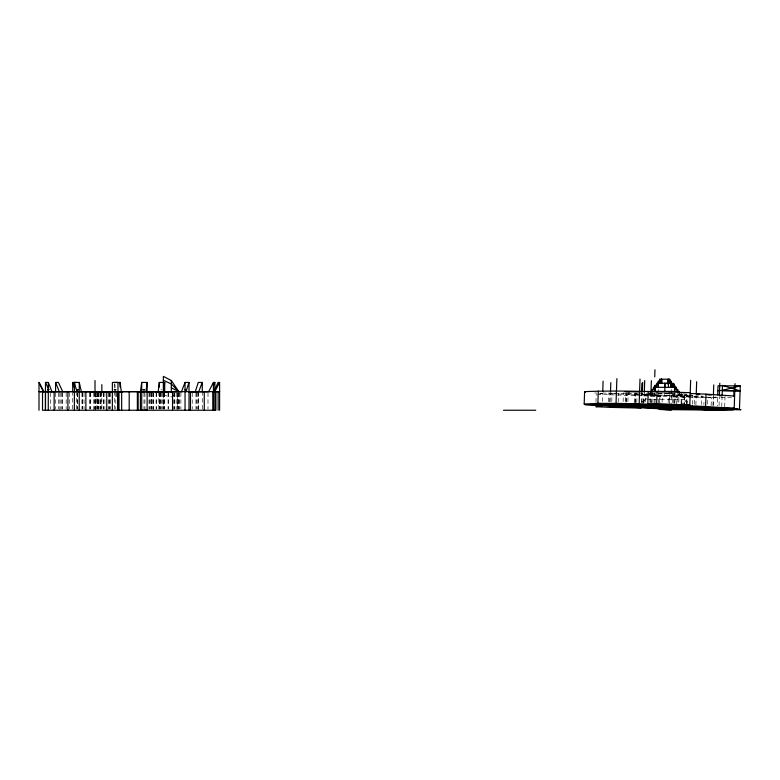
<?xml version="1.0" encoding="UTF-8"?>
<svg xmlns="http://www.w3.org/2000/svg" width="780" height="780" viewBox="0 0 780 780"><rect width="100%" height="100%" fill="white"/><g stroke="black" fill="none" stroke-linecap="round" stroke-linejoin="round"><path stroke-width="0.58" stroke-dasharray="3.9 2.92" d="M72.696 409.071L72.696 392.808M76.664 409.081L76.664 392.808M114.611 409.071L114.621 392.798M114.621 388.196L114.621 382.444M198.296 409.071L198.296 392.808M202.274 409.081L202.274 392.808M595.969 402.217L596.242 394.339M602.404 401.466L602.677 393.588L594.652 392.954M608.595 401.71L608.907 392.72M609.56 401.934L609.862 392.944L657.238 395.558M610.155 401.739L610.467 392.74M611.764 401.524L612.037 393.656L602.872 392.954M618.228 402.236L618.54 393.237M623.093 401.68L623.405 392.681M625.365 401.271L625.638 393.403L626.282 393.208L625.969 402.207M626.613 402.012L626.925 393.013M627.9 401.632L628.202 392.632M634.471 402.665L634.774 393.666L635.807 393.042L654.781 393.315M635.096 402.48L635.408 393.49M635.466 403.172L635.807 393.042M636.782 402.48L637.045 394.612M641.238 402.47L641.55 393.471M642.008 402.392L642.33 392.964M643.656 402.441L643.919 394.563L625.638 393.403M643.948 402.948L644.309 392.35M649.925 402.334L650.227 393.334M650.608 403.065L650.968 392.467M651.963 402.733L652.314 392.613M654.01 403.133L654.352 393.013L684.44 394.29L684.138 403.289M659.383 402.412L659.607 395.665M662.113 402.188L662.308 396.562L649.574 396.055M668.167 402.519L668.401 395.772L698.724 395.879M669.64 402.295L670.02 391.053M672.555 402.597L672.838 394.348M673.618 403.075L673.93 394.075M674.914 402.704L675.1 397.078L656.224 395.957M676.611 404.45L676.962 394.329M678.805 402.353L679.117 393.364M681.74 403.299L682.042 394.3M686.644 403.679L686.907 395.811L681.428 393.734M686.77 403.64L687.082 394.641L658.359 393.432M692.435 404.342L692.737 395.343L689.344 394.924M694.249 404.098L694.512 396.22M695.877 405.034L696.179 396.035M701.571 404.606L701.883 395.616M703.872 404.615L703.95 402.363M707.489 404.245L707.684 398.619M711.116 405.707L711.389 397.839L705.364 397.332M713.047 405.181L713.32 397.303L717.639 396.932L717.337 405.922M713.115 406.068L713.456 395.947L715.777 396.016M719.033 405.707L719.335 396.708M721.754 406.663L722.095 396.542M724.717 406.868L725.039 396.289M650.198 391.414L650.198 393.452L648.57 395.479L682.754 395.479L682.754 397.517L684.392 397.517L684.392 403.63M171.317 397.049L176.953 393.003M95.004 397.049L101.839 395.119M599.459 393.968L602.677 393.588M686.907 395.811L690.407 395.538M731.552 397.517L707.762 397.761M160.934 389.785L161.86 389.785M648.57 393.452L650.198 393.452M643.675 401.593L642.057 401.593L642.057 403.63L646.942 397.517L645.313 397.517L645.304 403.63M681.008 403.63L687.648 403.63L687.648 401.593L686.02 401.593L686.02 399.555L643.675 399.555L643.675 403.63M673.852 396.328L704.145 396.747M649.594 392.944L654.352 393.013M672.847 396.64L702.956 397.137M705.256 397.176L713.32 397.303M675.1 397.078L706.553 397.732M668.294 392.925L673.101 393.12M648.414 396.006L597.422 394.397M659.597 392.915L672.965 393.481M682.685 393.89L691.187 394.241M655.044 395.909L640.75 395.236M669.874 395.548L640.799 394.027M643.919 394.563L648.58 394.797M649.75 394.856L668.401 395.772M612.037 393.656L639.551 395.168M634.774 393.666L639.6 393.949M163.361 395.119L170.176 396.776M679.497 393.452L687.648 403.63M114.767 383.594L115.313 388.196M681.125 393.452L681.125 403.63M677.879 391.414L677.879 403.63M674.622 393.452L674.622 403.63M671.365 389.376L671.365 403.63M669.737 395.479L669.737 403.63M664.852 392.428L664.852 395.479M659.958 395.479L659.958 403.63M658.33 389.376L658.33 391.414M658.33 392.428L658.33 403.63M655.073 392.428L655.073 403.63M651.826 392.428L651.817 403.63M207.997 392.827L207.997 409.081M198.539 392.808L198.539 410.241M197.438 392.827L197.438 409.081M196.404 392.808L196.404 409.071M195.936 392.808L195.936 409.071M192.231 392.827L192.231 409.081M180.901 392.808L180.901 409.071M179.215 392.808L179.215 409.071M178.864 392.808L178.864 409.071M178.834 392.818L178.834 409.071M178.016 392.808L178.016 409.071M177.596 410.241L177.596 392.808L177.518 409.071M176.202 392.827L176.202 409.081M174.759 392.808L174.759 409.071M174.349 392.827L174.349 409.081M173.579 392.827L173.579 409.081M168.597 392.827L168.597 409.081M168.061 392.808L168.061 409.071M164.716 392.808L164.716 409.071M164.639 392.808L164.639 409.071M163.42 392.827L163.42 409.081L163.361 392.73M163.088 392.808L163.088 409.071M162.903 392.808L162.903 409.071M161.421 392.827L161.421 409.081M160.309 392.808L160.29 409.081M160.134 392.808L160.007 409.081M159.647 392.827L159.647 409.081M159.305 392.808L159.305 409.071M158.798 391.648L158.798 409.081M156.497 392.827L156.497 409.081M156.107 392.827L156.107 409.081M153.572 392.808L153.572 409.071M153.26 392.818L153.26 410.241M152.353 392.808L152.353 409.071M151.632 392.808L151.632 409.071M151.486 392.827L151.486 409.081M151.359 392.827L151.359 409.081M150.647 392.808L150.647 409.071M149.594 392.827L149.594 409.081M148.999 392.866L148.999 409.081M144.953 392.827L144.953 409.081M143.959 392.886L143.959 409.081M116.688 392.808L116.688 397.459M115.811 392.866L115.811 409.081M110.389 392.808L110.389 409.071M109.746 392.808L109.746 409.071M109.112 392.886L109.015 409.081M108.8 392.827L108.8 409.081M104.881 392.808L104.881 409.071M103.701 392.886L103.701 409.081M103.331 392.886L103.331 409.081M101.839 391.131L101.839 410.241M101.127 392.866L101.127 409.081M100.727 392.866L100.727 409.081M100.308 392.886L100.308 409.081M99.889 392.886L99.889 409.081M98.504 392.827L98.504 409.081M98.387 392.827L98.309 409.081M98.143 392.886L98.143 409.081M97.666 392.827L97.666 409.081M97.373 392.866L97.373 409.081M96.973 392.827L96.973 409.081M96.925 391.716L96.925 409.081M95.443 392.808L95.443 409.071M95.306 392.808L95.306 410.241M95.004 392.36L95.004 410.241M94.507 392.808L94.507 409.071M93.756 392.808L93.756 410.241M90.743 392.827L90.743 409.081M90.1 392.827L90.1 409.081M89.797 392.827L89.797 409.081M84.045 392.827L84.045 409.081M82.339 392.827L82.339 409.081M82.202 392.827L82.202 409.081M82.027 392.827L82.027 409.081M77.649 392.808L77.649 409.071M77.503 392.808L77.503 409.071M69.595 392.808L69.595 409.071M66.163 392.827L66.163 409.081M62.459 392.808L62.459 409.071M61.99 392.808L61.99 409.071M60.957 392.827L60.957 409.081M59.855 392.808L59.855 410.241M58.393 392.808L58.393 409.071M55.595 392.808L55.595 409.071M50.398 392.827L50.398 409.081"/><path stroke-width="1.17" d="M39 410.241L39 382.444L43.992 391.648L43.261 391.648L39.059 382.453M45.484 382.444L45.464 410.231L45.474 391.648L51.967 391.657L48.331 382.453L45.484 382.444L48.848 389.6M48.272 410.241L48.331 382.453M76.703 382.453L72.696 382.453L72.696 391.648L74.704 391.648M74.363 410.231L74.392 382.444L79.277 382.453L81.373 391.657L74.383 391.638L78.332 391.648M79.219 410.241L79.277 382.453M112.359 410.221L112.379 382.434L117.985 382.444L117.965 410.231L117.985 391.648L112.369 391.628L117.985 391.657M120.032 387.055L120.042 382.453L114.621 382.444M141.716 410.221L141.726 382.434L147.137 382.444L147.127 410.231M202.274 391.648L202.274 382.453L198.266 382.453L195.293 391.648L198.744 391.648L202.234 382.453M218.147 410.241L218.147 391.648L219.599 391.648L42.52 391.648L42.52 410.241L215.875 410.241L215.875 391.648L213.623 391.648M219.599 410.241L219.599 382.453L218.088 382.453L214.032 391.648L214.783 391.648L219.599 382.453M659.968 381.225L658.34 381.235L658.34 383.263L655.083 387.338L655.083 391.414L655.083 385.3L656.711 385.3M659.968 379.197L659.968 383.263L659.968 379.197L669.727 379.197L669.727 381.225L671.365 381.235L671.365 387.338L671.356 382.249M661.596 383.263L661.586 379.197L661.596 383.263L661.586 379.197L651.826 391.414L651.826 389.376L653.455 389.376L653.455 387.338L676.24 387.338L676.24 389.376L677.869 389.376L677.869 391.414M668.109 379.197L668.099 383.263L668.099 379.197L678.961 392.769M655.083 387.338L655.083 385.3M665.535 406.058L664.443 406.692L666.49 406.058L663.458 406.058L664.677 407.911L664.999 406.058L665.428 406.38L663.458 406.058L664.677 407.911M661.889 408.935L585.068 404.606L584.191 404.001L584.61 391.628C619.817 390.302 655.054 391.648 690.232 392.671M598.299 391.014L597.88 403.387L584.191 404.001M602.755 391.345L603.096 381.215M641.053 408.096L609.97 407.355L610.048 405.113M610.506 391.619L610.808 382.619M736.379 409.598L741 409.734L734.185 408.398L635.388 405.415L597.88 403.387L616.034 403.377L616.883 378.641M616.034 403.377L639.171 403.825L640.009 379.09M641.589 392.35L641.891 383.351M642.379 391.784L642.7 382.356M644.309 392.35L644.709 380.562M655.541 405.697L647.8 404.177L648.229 391.804M703.804 406.868L703.726 409.11L673.423 408.7L669.445 407.921L648.823 406.897L648.901 404.654M650.968 392.467L651.368 380.689M654.732 376.867L654.976 369.759M647.8 404.177L656.653 403.63L657.072 391.258M669.445 407.921L669.523 405.668M673.111 386.1L673.198 383.75M674.193 386.207L674.271 383.955M681.661 405.551L689.812 405.044L690.651 380.299M692.396 405.473L692.318 407.716L686.488 408.184L683.192 406.936M643.5 406.936L694.093 408.593L694.171 406.341M696.657 381.722L696.238 394.095L699.709 394.31M690.456 393.52L706.017 394.144L705.598 406.517L668.772 406.76M712.969 407.423L712.891 409.675L672.418 409.012L597.87 404.976M713.398 395.06L713.739 384.93M717.707 394.865L718.019 385.778L740.259 385.905L739.459 409.432L724.6 410.241L665.223 409.588M719.794 383.214L719.375 395.577L721.636 395.86M722.134 395.509L722.475 385.388L740.083 390.877L722.446 390.877M733.375 407.521L733.307 409.763L717.22 409.295M733.756 396.367L733.941 391.209M735.033 383.653L734.185 408.398L705.598 406.517L639.171 403.825M663.819 406.38C663.721 408.379 666.539 407.843 666.471 406.058C666.256 406.77 665.048 409.022 664.969 407.082M666.13 406.058L665.048 407.911M663.497 406.058L663.468 406.058C663.575 408.993 667.573 405.961 666.023 406.692M158.203 391.648L159.286 382.453L164.716 382.453L164.716 391.648M117.195 391.687L146.016 391.657L147.127 382.444M163.429 391.648L164.707 382.453M665.71 407.209L664.365 407.755C663.4 407.267 666.812 407.111 665.33 407.911M144.953 410.241L146.162 410.231L140.41 410.241L140.41 391.648L141.716 382.434M664.404 407.14L665.369 407.209M186.001 391.648L188.974 382.453L185.006 382.453L181.516 391.648M665.73 406.692C667.885 405.512 661.869 405.619 664.443 406.692M213.476 385.515L214.88 382.453L214.88 410.241M208.64 391.648L213.428 382.453L214.88 382.453M665.574 406.692L666.169 406.156M665.008 406.653C664.19 405.707 666.227 406.721 664.472 406.058M585.068 404.606L634.355 406.039L635.388 405.415M625.209 405.766L625.852 405.581M626.496 405.385L653.933 405.385L684.021 406.663M717.853 390.741L722.309 390.361L740.259 385.905L734.107 386.246M130.016 391.667L129.197 391.667M602.248 405.961L595.822 406.712L609.97 407.355M694.093 408.593L701.464 407.979L695.799 407.277M597.129 404.469L623.015 403.933L678.688 405.727M137.358 391.667L140.634 391.667L137.358 391.667L137.358 410.241M140.41 391.648L147.137 391.638L146.016 391.657M106.763 410.241L106.763 391.648L112.096 391.667M106.909 391.716L112.427 391.667M151.632 391.648L148.005 391.648M146.62 391.706L153.572 391.648M150.647 391.648L147.235 391.657L158.798 391.648M622.576 407.082L653.718 406.868M713.963 409.666L712.891 409.675L724.62 408.652L695.818 406.458L697.788 406.565M108.8 391.667L112.115 391.648M160.007 391.667L168.597 391.667L163.088 391.648M155.083 391.726L172.536 391.648L172.536 410.241M95.306 391.648L89.797 391.667L112.525 391.677L107.065 391.716M173.189 391.667L182.491 391.657M178.552 391.657L180.901 391.648M188.263 391.648L190.486 391.648L190.486 410.241M189.871 391.667L198.539 391.648M676.24 387.338L672.984 387.338L672.984 383.273L658.33 383.263L656.711 383.273L656.711 387.338L653.455 387.338M51.578 391.657L69.595 391.648M47.716 391.648L48.994 391.648M114.533 391.638L115.577 391.648M147.284 391.657L152.353 391.648M151.486 391.667L162.903 391.648M205.316 391.667L209.664 391.648M156.497 391.667L177.518 391.648M213.428 382.453L213.476 410.241M672.984 385.3L674.612 385.3L674.612 391.414L674.612 385.3M184.948 389.785L186.42 389.785M143.656 391.638C141.98 391.638 145.772 391.648 144.037 391.638M163.42 391.667L159.647 391.667L160.29 391.667M213.476 391.648L214.88 391.648M216.674 391.648L217.006 391.648M217.718 391.648L217.386 391.648M650.198 391.414L679.497 391.414M39 391.648L43.992 391.648M116.981 391.706L122.353 391.726L117.985 391.648M663.663 406.38L666.286 406.38M663.77 406.692L666.178 406.692M663.78 406.877L666.159 406.877M663.8 407.082L666.12 407.082M663.829 407.209L666.091 407.209M503.509 410.241L535.733 410.241M40.579 391.648C38.941 391.648 42.685 391.648 40.96 391.648M100.727 391.716L109.015 391.726L95.18 391.716M47.989 391.648L51.967 391.657M116.844 391.648L121.329 391.657L120.052 382.453M188.799 391.648L207.997 391.667M80.847 391.648L82.592 391.648M77.405 389.785C75.66 389.776 79.618 389.795 77.785 389.785M189.696 391.648L204.262 391.648L204.262 410.241M42.52 391.648L45.893 391.648M50.905 391.657L53.079 391.667M76.879 391.638L74.392 382.444M68.523 391.667L54.132 391.648L54.132 410.241M75.016 391.667L67.909 391.648L67.909 410.241M79.238 391.648L100.308 391.726M103.701 391.726L85.859 391.648L85.859 410.241M45.474 391.638L48.282 391.648M82.027 391.648L85.244 391.667M104.881 391.648L107.094 391.667M109.746 391.648L111.511 391.667M643.87 405.308L654.791 405.551M639.766 391.96L624.605 391.589L629.441 391.96M722.309 390.361L740.083 390.877M737.412 409.032L686.654 407.014M670.381 408.613L673.423 408.7M656.653 403.63L689.812 405.044M659.188 408.037L609.443 405.308C643.9 403.562 678.649 405.619 713.037 408.32M671.99 407.394L724.6 410.241M639.317 406.965L641.852 407.101M634.355 406.039L648.823 406.897M707.801 394.836L711.272 395.06M706.017 394.144L734.604 396.026M623.015 403.933L635.017 404.732M702.536 409.51L710.97 410.202M665.983 407.745L674.681 409.451M163.361 380.279L171.317 383.945L178.834 391.657L171.317 387.796M666.256 383.263L668.45 384.296L668.45 387.338M178.834 391.657L171.317 380.503L163.361 376.379L163.361 391.609M663.692 406.185L664.267 406.692M584.61 391.628L585.487 392.233M663.829 406.156L664.111 406.692M62.722 391.648L58.441 382.453L55.595 382.453L55.595 391.648M55.633 382.453L59.28 391.648M72.735 382.453L74.587 388.196M664.648 407.209L664.999 407.911L664.989 406.058M664.852 387.338L664.852 383.263L664.852 391.414M670.673 383.263L670.673 387.338M669.727 379.197L669.727 383.263M658.34 381.235L658.34 387.338M212.921 391.648L212.921 410.241M189.014 382.453L189.014 410.241M185.045 382.453L185.045 410.241M171.317 380.503L171.317 392.515M159.305 382.453L159.305 387.046M138.167 391.648L138.167 410.241M129.197 391.648L129.197 410.241M121.66 391.706L121.66 410.241M118.999 391.667L118.999 410.241M101.839 384.637L101.839 391.131M95.004 380.503L95.004 392.36M143.14 389.776L144.583 389.785L143.14 389.776M114.348 389.776L115.791 389.785L114.348 389.776M47.648 389.785L48.721 389.795L47.648 389.785M671.434 409.773L659.246 409.422L671.434 409.773"/></g></svg>
